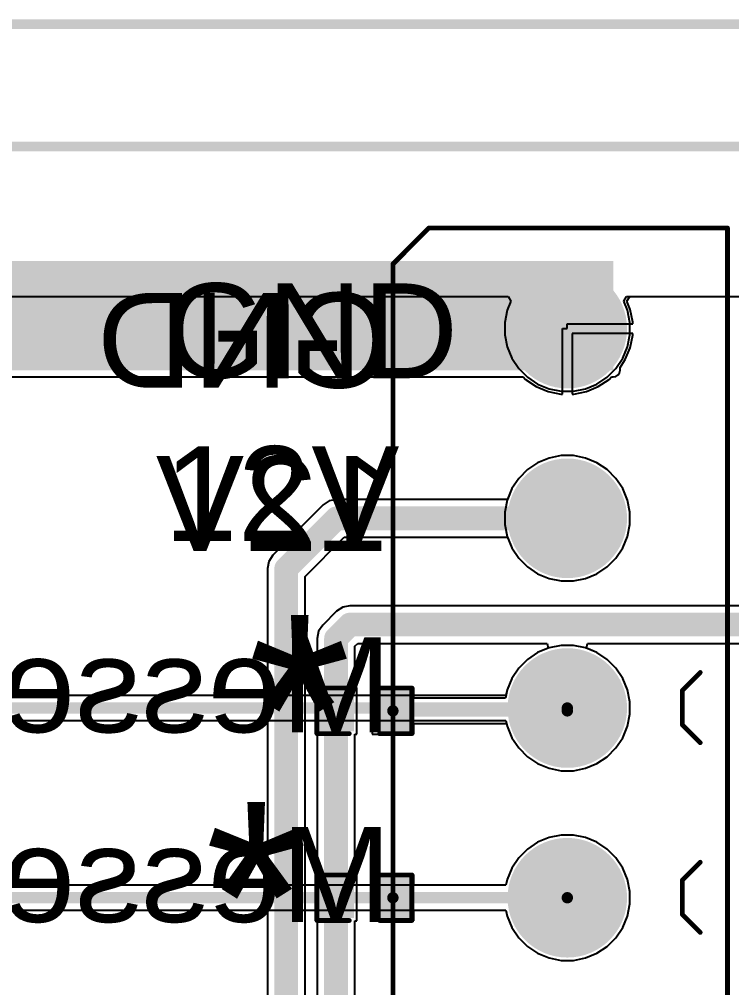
# Model space of a CAD drawing. Header units: millimetres. Extents: x -0.34 to 3.69, y -0.26 to 2.67.
# Drawn here: x 2.337 to 3.089, y 1.426 to 2.447 of the extents above; entities that cross this region are included whole.
import ezdxf

# ---------------------------------------------------------------- set-up
doc = ezdxf.new("R2010")
doc.units = ezdxf.units.MM
doc.header["$MEASUREMENT"] = 0
for name, color, linetype in [('BottomLayer', 5, 'Continuous'), ('BottomOverlay', 54, 'Continuous'), ('BottomSolder', 6, 'Continuous'), ('Mechanical1', 6, 'Continuous'), ('MultiLayer', 9, 'Continuous'), ('PadHoleLayer', 156, 'Continuous'), ('TopLayer', 1, 'Continuous'), ('TopOverlay', 2, 'Continuous'), ('TopPaste', 8, 'Continuous'), ('TopSolder', 216, 'Continuous')]:
    doc.layers.add(name, color=color, linetype=linetype)
doc.styles.add('Arial', font='', dxfattribs={"height": 0.2})
doc.styles.get('Arial').set_extended_font_data('Arial')

# ---------------------------------------------------------------- blocks, each defined once
blk = doc.blocks.new('T________B_____12_P___B_3')
at = {"layer": 'BottomLayer'}
h = blk.add_hatch(color=5, dxfattribs=at)
edge = h.paths.add_edge_path()
edge.add_arc((0.5, 0), 0.0590551, 0, 360)
h = blk.add_hatch(color=5, dxfattribs=at)
edge = h.paths.add_edge_path()
edge.add_arc((0.7, 0), 0.0590551, 0, 360)
h = blk.add_hatch(color=5, dxfattribs=at)
edge = h.paths.add_edge_path()
edge.add_arc((0.9, 0), 0.0590551, 0, 360)
h = blk.add_hatch(color=5, dxfattribs=at)
edge = h.paths.add_edge_path()
edge.add_arc((1.1, 0), 0.0590551, 0, 360)
at = {"layer": 'BottomSolder'}
h = blk.add_hatch(color=6, dxfattribs=at)
edge = h.paths.add_edge_path()
edge.add_arc((0.5, 0), 0.0630551, 0, 360)
h = blk.add_hatch(color=6, dxfattribs=at)
edge = h.paths.add_edge_path()
edge.add_arc((0.7, 0), 0.0630551, 0, 360)
h = blk.add_hatch(color=6, dxfattribs=at)
edge = h.paths.add_edge_path()
edge.add_arc((0.9, 0), 0.0630551, 0, 360)
h = blk.add_hatch(color=6, dxfattribs=at)
edge = h.paths.add_edge_path()
edge.add_arc((1.1, 0), 0.0630551, 0, 360)
at = {"layer": 'MultiLayer'}
h = blk.add_hatch(color=9, dxfattribs=at)
edge = h.paths.add_edge_path()
edge.add_arc((0.5, 0), 0.0590551, 0, 360)
h = blk.add_hatch(color=9, dxfattribs=at)
edge = h.paths.add_edge_path()
edge.add_arc((0.7, 0), 0.0590551, 0, 360)
h = blk.add_hatch(color=9, dxfattribs=at)
edge = h.paths.add_edge_path()
edge.add_arc((0.9, 0), 0.0590551, 0, 360)
h = blk.add_hatch(color=9, dxfattribs=at)
edge = h.paths.add_edge_path()
edge.add_arc((1.1, 0), 0.0590551, 0, 360)
at = {"layer": 'PadHoleLayer'}
h = blk.add_hatch(color=156, dxfattribs=at)
edge = h.paths.add_edge_path()
edge.add_arc((0.5, 0), 0.0275, 0, 360)
h = blk.add_hatch(color=156, dxfattribs=at)
edge = h.paths.add_edge_path()
edge.add_arc((0.7, 0), 0.0275, 0, 360)
h = blk.add_hatch(color=156, dxfattribs=at)
edge = h.paths.add_edge_path()
edge.add_arc((0.9, 0), 0.0275, 0, 360)
h = blk.add_hatch(color=156, dxfattribs=at)
edge = h.paths.add_edge_path()
edge.add_arc((1.1, 0), 0.0275, 0, 360)
at = {"layer": 'TopLayer'}
h = blk.add_hatch(color=1, dxfattribs=at)
edge = h.paths.add_edge_path()
edge.add_arc((0.5, 0), 0.0590551, 0, 360)
h = blk.add_hatch(color=1, dxfattribs=at)
edge = h.paths.add_edge_path()
edge.add_arc((0.7, 0), 0.0590551, 0, 360)
h = blk.add_hatch(color=1, dxfattribs=at)
edge = h.paths.add_edge_path()
edge.add_arc((0.9, 0), 0.0590551, 0, 360)
h = blk.add_hatch(color=1, dxfattribs=at)
edge = h.paths.add_edge_path()
edge.add_arc((1.1, 0), 0.0590551, 0, 360)
at = {"layer": 'TopSolder'}
h = blk.add_hatch(color=216, dxfattribs=at)
edge = h.paths.add_edge_path()
edge.add_arc((0.5, 0), 0.0630551, 0, 360)
h = blk.add_hatch(color=216, dxfattribs=at)
edge = h.paths.add_edge_path()
edge.add_arc((0.7, 0), 0.0630551, 0, 360)
h = blk.add_hatch(color=216, dxfattribs=at)
edge = h.paths.add_edge_path()
edge.add_arc((0.9, 0), 0.0630551, 0, 360)
h = blk.add_hatch(color=216, dxfattribs=at)
edge = h.paths.add_edge_path()
edge.add_arc((1.1, 0), 0.0630551, 0, 360)
at = {"layer": 'BottomOverlay', "const_width": 0.005}
for points in [[(-1.184, 0.184), (1.168, 0.184)], [(1.168, 0.184), (1.206, 0.146)], [(1.206, 0.146), (1.206, -0.169)], [(0.4821619, -0.1214327), (0.4633942, -0.1402004)], [(0.4821619, -0.1214327), (0.5187093, -0.1214327)], [(0.5187093, -0.1214327), (0.537477, -0.1402004)], [(0.6821619, -0.1214327), (0.6633942, -0.1402004)], [(0.6821619, -0.1214327), (0.7187093, -0.1214327)], [(0.7187093, -0.1214327), (0.737477, -0.1402004)], [(-1.224, -0.169), (1.206, -0.169)]]:
    blk.add_lwpolyline(points, dxfattribs=at)
at = {"layer": 'BottomOverlay', "const_width": 0.0025}
for points in [[(1.16675, 0.184, 1), (1.16925, 0.184, 1)], [(1.16675, 0.184, 1), (1.16925, 0.184, 1)], [(1.20475, 0.146, 1), (1.20725, 0.146, 1)], [(1.20475, 0.146, 1), (1.20725, 0.146, 1)], [(0.4809119, -0.1214327, 1), (0.4834119, -0.1214327, 1)], [(0.4809119, -0.1214327, 1), (0.4834119, -0.1214327, 1)], [(0.5174593, -0.1214327, 1), (0.5199593, -0.1214327, 1)], [(0.5174593, -0.1214327, 1), (0.5199593, -0.1214327, 1)], [(0.6809119, -0.1214327, 1), (0.6834119, -0.1214327, 1)], [(0.6809119, -0.1214327, 1), (0.6834119, -0.1214327, 1)], [(0.7174593, -0.1214327, 1), (0.7199593, -0.1214327, 1)], [(0.7174593, -0.1214327, 1), (0.7199593, -0.1214327, 1)], [(0.4621442, -0.1402004, 1), (0.4646442, -0.1402004, 1)], [(0.536227, -0.1402004, 1), (0.538727, -0.1402004, 1)], [(0.6621442, -0.1402004, 1), (0.6646442, -0.1402004, 1)], [(0.736227, -0.1402004, 1), (0.738727, -0.1402004, 1)], [(1.20475, -0.169, 1), (1.20725, -0.169, 1)], [(1.20475, -0.169, 1), (1.20725, -0.169, 1)]]:
    blk.add_lwpolyline(points, format="xyb", close=True, dxfattribs=at)
blk = doc.blocks.new('R__0603_44')
at = {"layer": 'TopLayer'}
for points in [[(-0.045, -0.0175), (-0.045, 0.0175), (-0.015, 0.0175), (-0.015, -0.0175)], [(0.015, -0.0175), (0.015, 0.0175), (0.045, 0.0175), (0.045, -0.0175)]]:
    blk.add_hatch(color=1, dxfattribs=at).paths.add_polyline_path(points)
at = {"layer": 'TopPaste'}
for points in [[(-0.045, -0.0175), (-0.045, 0.0175), (-0.015, 0.0175), (-0.015, -0.0175)], [(0.015, -0.0175), (0.015, 0.0175), (0.045, 0.0175), (0.045, -0.0175)]]:
    blk.add_hatch(color=8, dxfattribs=at).paths.add_polyline_path(points)
at = {"layer": 'TopSolder'}
for points in [[(-0.049, -0.0215), (-0.049, 0.0215), (-0.011, 0.0215), (-0.011, -0.0215)], [(0.011, -0.0215), (0.011, 0.0215), (0.049, 0.0215), (0.049, -0.0215)]]:
    blk.add_hatch(color=216, dxfattribs=at).paths.add_polyline_path(points)
at = {"layer": 'TopOverlay', "const_width": 0.005}
for points in [[(-0.05, 0.024), (-0.016, 0.024)], [(-0.05, -0.024), (-0.05, 0.024)], [(0.016, 0.024), (0.05, 0.024)], [(0.05, -0.024), (0.05, 0.024)], [(-0.05, -0.024), (-0.016, -0.024)], [(0.016, -0.024), (0.05, -0.024)]]:
    blk.add_lwpolyline(points, dxfattribs=at)
at = {"layer": 'TopOverlay', "const_width": 0.0025}
for points in [[(-0.05125, 0.024, 1), (-0.04875, 0.024, 1)], [(-0.05125, 0.024, 1), (-0.04875, 0.024, 1)], [(-0.01725, 0.024, 1), (-0.01475, 0.024, 1)], [(0.01475, 0.024, 1), (0.01725, 0.024, 1)], [(0.04875, 0.024, 1), (0.05125, 0.024, 1)], [(0.04875, 0.024, 1), (0.05125, 0.024, 1)], [(-0.05125, -0.024, 1), (-0.04875, -0.024, 1)], [(-0.05125, -0.024, 1), (-0.04875, -0.024, 1)], [(-0.01725, -0.024, 1), (-0.01475, -0.024, 1)], [(0.01475, -0.024, 1), (0.01725, -0.024, 1)], [(0.04875, -0.024, 1), (0.05125, -0.024, 1)], [(0.04875, -0.024, 1), (0.05125, -0.024, 1)]]:
    blk.add_lwpolyline(points, format="xyb", close=True, dxfattribs=at)
blk = doc.blocks.new('R__0603_45')
at = {"layer": 'TopLayer'}
for points in [[(-0.045, -0.0175), (-0.045, 0.0175), (-0.015, 0.0175), (-0.015, -0.0175)], [(0.015, -0.0175), (0.015, 0.0175), (0.045, 0.0175), (0.045, -0.0175)]]:
    blk.add_hatch(color=1, dxfattribs=at).paths.add_polyline_path(points)
at = {"layer": 'TopPaste'}
for points in [[(-0.045, -0.0175), (-0.045, 0.0175), (-0.015, 0.0175), (-0.015, -0.0175)], [(0.015, -0.0175), (0.015, 0.0175), (0.045, 0.0175), (0.045, -0.0175)]]:
    blk.add_hatch(color=8, dxfattribs=at).paths.add_polyline_path(points)
at = {"layer": 'TopSolder'}
for points in [[(-0.049, -0.0215), (-0.049, 0.0215), (-0.011, 0.0215), (-0.011, -0.0215)], [(0.011, -0.0215), (0.011, 0.0215), (0.049, 0.0215), (0.049, -0.0215)]]:
    blk.add_hatch(color=216, dxfattribs=at).paths.add_polyline_path(points)
at = {"layer": 'TopOverlay', "const_width": 0.005}
for points in [[(-0.05, 0.024), (-0.016, 0.024)], [(-0.05, -0.024), (-0.05, 0.024)], [(0.016, 0.024), (0.05, 0.024)], [(0.05, -0.024), (0.05, 0.024)], [(-0.05, -0.024), (-0.016, -0.024)], [(0.016, -0.024), (0.05, -0.024)]]:
    blk.add_lwpolyline(points, dxfattribs=at)
at = {"layer": 'TopOverlay', "const_width": 0.0025}
for points in [[(-0.05125, 0.024, 1), (-0.04875, 0.024, 1)], [(-0.05125, 0.024, 1), (-0.04875, 0.024, 1)], [(-0.01725, 0.024, 1), (-0.01475, 0.024, 1)], [(0.01475, 0.024, 1), (0.01725, 0.024, 1)], [(0.04875, 0.024, 1), (0.05125, 0.024, 1)], [(0.04875, 0.024, 1), (0.05125, 0.024, 1)], [(-0.05125, -0.024, 1), (-0.04875, -0.024, 1)], [(-0.05125, -0.024, 1), (-0.04875, -0.024, 1)], [(-0.01725, -0.024, 1), (-0.01475, -0.024, 1)], [(0.01475, -0.024, 1), (0.01725, -0.024, 1)], [(0.04875, -0.024, 1), (0.05125, -0.024, 1)], [(0.04875, -0.024, 1), (0.05125, -0.024, 1)]]:
    blk.add_lwpolyline(points, format="xyb", close=True, dxfattribs=at)

msp = doc.modelspace()

# ---------------------------------------------------------------- hatches: boundary and pattern name
at = {"layer": 'BottomLayer'}
msp.add_hatch(color=5, dxfattribs=at).paths.add_polyline_path([(1.7578, 2.0771532), (2.964, 2.0771532), (2.964, 2.1921532), (1.7578, 2.1921532)])

# ---------------------------------------------------------------- linework, layer by layer
for p, q in [((2.9782309, 2.1499999), (2.9815718, 2.155)), ((2.9815718, 2.155), (3.1195748, 2.155)), ((2.9818997, 2.1411426), (2.9782309, 2.1499999)), ((2.9845535, 2.1278013), (2.9818997, 2.1411426)), ((2.9154984, 2.121), (2.9154984, 2.126)), ((2.9154984, 2.126), (2.9845535, 2.126)), ((2.9845535, 2.126), (2.9845535, 2.1278013)), ((2.9104984, 2.0519449), (2.9104984, 2.121)), ((2.9104984, 2.121), (2.9154984, 2.121)), ((2.9845535, 2.116), (2.9204984, 2.116)), ((2.9204984, 2.116), (2.9204984, 2.0519449)), ((2.9818997, 2.1008574), (2.9845535, 2.1141987)), ((2.9845535, 2.1141987), (2.9845535, 2.116)), ((2.9766942, 2.0882902), (2.9818997, 2.1008574)), ((2.9711371, 2.0799734), (2.9766942, 2.0882902)), ((2.9690467, 2.0721065), (2.9705938, 2.074422)), ((2.9705938, 2.074422), (2.9711371, 2.0771532)), ((2.9711371, 2.0771532), (2.9711371, 2.0799734)), ((1.7578, 2.0700161), (2.8688237, 2.0700161)), ((2.8688237, 2.0700161), (2.8714784, 2.0673614)), ((2.8714784, 2.0673614), (2.8827886, 2.0598042)), ((2.9482082, 2.0598042), (2.9595184, 2.0673614)), ((2.9595184, 2.0673614), (2.9621731, 2.0700161)), ((2.9621731, 2.0700161), (2.964, 2.0700161)), ((2.964, 2.0700161), (2.9667312, 2.0705594)), ((2.9667312, 2.0705594), (2.9690467, 2.0721065)), ((2.8827886, 2.0598042), (2.8953558, 2.0545987)), ((2.8953558, 2.0545987), (2.9086971, 2.0519449)), ((2.9086971, 2.0519449), (2.9104984, 2.0519449)), ((2.9204984, 2.0519449), (2.9222997, 2.0519449)), ((2.9222997, 2.0519449), (2.935641, 2.0545987)), ((2.935641, 2.0545987), (2.9482082, 2.0598042)), ((2.8962308, 1.9845166), (2.8842096, 1.9795373)), ((2.9089925, 1.9870551), (2.8962308, 1.9845166)), ((2.9220043, 1.9870551), (2.9089925, 1.9870551)), ((2.934766, 1.9845166), (2.9220043, 1.9870551)), ((2.9467872, 1.9795373), (2.934766, 1.9845166)), ((2.8733907, 1.9723083), (2.8641901, 1.9631077)), ((2.8842096, 1.9795373), (2.8733907, 1.9723083)), ((2.9576061, 1.9723083), (2.9467872, 1.9795373)), ((2.9668067, 1.9631077), (2.9576061, 1.9723083)), ((2.8641901, 1.9631077), (2.8569611, 1.9522888)), ((2.9740357, 1.9522888), (2.9668067, 1.9631077)), ((2.8569611, 1.9522888), (2.8519818, 1.9402676)), ((2.979015, 1.9402676), (2.9740357, 1.9522888)), ((2.8519818, 1.9402676), (2.8494433, 1.9275059)), ((2.9815535, 1.9275059), (2.979015, 1.9402676)), ((2.8494433, 1.9275059), (2.8494433, 1.9144941)), ((2.9815535, 1.9144941), (2.9815535, 1.9275059)), ((2.8494433, 1.9144941), (2.8519818, 1.9017324)), ((2.979015, 1.9017324), (2.9815535, 1.9144941)), ((2.8519818, 1.9017324), (2.8569611, 1.8897112)), ((2.9740357, 1.8897112), (2.979015, 1.9017324)), ((2.8569611, 1.8897112), (2.8641901, 1.8788923)), ((2.9668067, 1.8788923), (2.9740357, 1.8897112)), ((2.8641901, 1.8788923), (2.8733907, 1.8696917)), ((2.9576061, 1.8696917), (2.9668067, 1.8788923)), ((2.8733907, 1.8696917), (2.8842096, 1.8624627)), ((2.9467872, 1.8624627), (2.9576061, 1.8696917)), ((2.8842096, 1.8624627), (2.8962308, 1.8574834)), ((2.934766, 1.8574834), (2.9467872, 1.8624627)), ((2.8962308, 1.8574834), (2.9089925, 1.8549449)), ((2.9089925, 1.8549449), (2.9220043, 1.8549449)), ((2.9220043, 1.8549449), (2.934766, 1.8574834)), ((2.9089925, 1.7870551), (2.8962308, 1.7845166)), ((2.9220043, 1.7870551), (2.9089925, 1.7870551)), ((2.934766, 1.7845166), (2.9220043, 1.7870551)), ((2.8842096, 1.7795373), (2.8733907, 1.7723083)), ((2.8962308, 1.7845166), (2.8842096, 1.7795373)), ((2.9467872, 1.7795373), (2.934766, 1.7845166)), ((2.9576061, 1.7723083), (2.9467872, 1.7795373)), ((2.8733907, 1.7723083), (2.8641901, 1.7631077)), ((2.9668067, 1.7631077), (2.9576061, 1.7723083)), ((2.8641901, 1.7631077), (2.8569611, 1.7522888)), ((2.9740357, 1.7522888), (2.9668067, 1.7631077)), ((2.8569611, 1.7522888), (2.8519818, 1.7402676)), ((2.979015, 1.7402676), (2.9740357, 1.7522888)), ((2.8519818, 1.7402676), (2.8507857, 1.7342547)), ((2.9815535, 1.7275059), (2.979015, 1.7402676)), ((2.8507857, 1.7342547), (2.1343313, 1.7342547)), ((2.9815535, 1.7144941), (2.9815535, 1.7275059)), ((2.1398216, 1.7077453), (2.8507857, 1.7077453)), ((2.8507857, 1.7077453), (2.8519818, 1.7017324)), ((2.979015, 1.7017324), (2.9815535, 1.7144941)), ((2.8519818, 1.7017324), (2.8569611, 1.6897112)), ((2.9740357, 1.6897112), (2.979015, 1.7017324)), ((2.8569611, 1.6897112), (2.8641901, 1.6788923)), ((2.9668067, 1.6788923), (2.9740357, 1.6897112)), ((2.8641901, 1.6788923), (2.8733907, 1.6696917)), ((2.9576061, 1.6696917), (2.9668067, 1.6788923)), ((2.8733907, 1.6696917), (2.8842096, 1.6624627)), ((2.9467872, 1.6624627), (2.9576061, 1.6696917)), ((2.8842096, 1.6624627), (2.8962308, 1.6574834)), ((2.8962308, 1.6574834), (2.9089925, 1.6549449)), ((2.9089925, 1.6549449), (2.9220043, 1.6549449)), ((2.9220043, 1.6549449), (2.934766, 1.6574834)), ((2.934766, 1.6574834), (2.9467872, 1.6624627)), ((2.8962308, 1.5845166), (2.8842096, 1.5795373)), ((2.9089925, 1.5870551), (2.8962308, 1.5845166)), ((2.9220043, 1.5870551), (2.9089925, 1.5870551)), ((2.934766, 1.5845166), (2.9220043, 1.5870551)), ((2.9467872, 1.5795373), (2.934766, 1.5845166)), ((2.8733907, 1.5723083), (2.8641901, 1.5631077)), ((2.8842096, 1.5795373), (2.8733907, 1.5723083)), ((2.9576061, 1.5723083), (2.9467872, 1.5795373)), ((2.9668067, 1.5631077), (2.9576061, 1.5723083)), ((2.8641901, 1.5631077), (2.8569611, 1.5522888)), ((2.9740357, 1.5522888), (2.9668067, 1.5631077)), ((2.8569611, 1.5522888), (2.8519818, 1.5402676)), ((2.979015, 1.5402676), (2.9740357, 1.5522888)), ((2.8507857, 1.5342547), (1.991, 1.5342547)), ((2.8519818, 1.5402676), (2.8507857, 1.5342547)), ((2.9815535, 1.5275059), (2.979015, 1.5402676)), ((2.9815535, 1.5144941), (2.9815535, 1.5275059)), ((2.979015, 1.5017324), (2.9815535, 1.5144941)), ((1.9964903, 1.5077453), (2.8507857, 1.5077453)), ((2.8507857, 1.5077453), (2.8519818, 1.5017324)), ((2.8519818, 1.5017324), (2.8569611, 1.4897112)), ((2.9740357, 1.4897112), (2.979015, 1.5017324)), ((2.8569611, 1.4897112), (2.8641901, 1.4788923)), ((2.9668067, 1.4788923), (2.9740357, 1.4897112)), ((2.8641901, 1.4788923), (2.8733907, 1.4696917)), ((2.9576061, 1.4696917), (2.9668067, 1.4788923)), ((2.8733907, 1.4696917), (2.8842096, 1.4624627)), ((2.8842096, 1.4624627), (2.8962308, 1.4574834)), ((2.934766, 1.4574834), (2.9467872, 1.4624627)), ((2.9467872, 1.4624627), (2.9576061, 1.4696917)), ((2.8962308, 1.4574834), (2.9089925, 1.4549449)), ((2.9089925, 1.4549449), (2.9220043, 1.4549449)), ((2.9220043, 1.4549449), (2.934766, 1.4574834))]:
    msp.add_line(p, q, dxfattribs=at)
at = {"layer": 'BottomLayer', "const_width": 0.012}
for points in [[(2.1343313, 1.721), (2.9154984, 1.721)], [(1.991, 1.521), (2.9154984, 1.521)]]:
    msp.add_lwpolyline(points, dxfattribs=at)
at = {"layer": 'BottomLayer', "const_width": 0.006}
for points in [[(2.9124984, 1.721, 1), (2.9184984, 1.721, 1)], [(2.9124984, 1.521, 1), (2.9184984, 1.521, 1)]]:
    msp.add_lwpolyline(points, format="xyb", close=True, dxfattribs=at)
at = {"layer": 'Mechanical1', "const_width": 0.01}
for points in [[(2.0614126, 2.442), (3.6829999, 2.442)], [(1.8909126, 2.313), (3.342, 2.313)]]:
    msp.add_lwpolyline(points, dxfattribs=at)
at = {"layer": 'TopLayer'}
for p, q in [((1.832096, 2.155), (2.8531394, 2.155)), ((2.8531394, 2.155), (2.856013, 2.1499999)), ((2.9749838, 2.1499999), (2.9778574, 2.155)), ((2.9778574, 2.155), (3.1195748, 2.155)), ((2.856013, 2.1499999), (2.8519818, 2.1402676)), ((2.979015, 2.1402676), (2.9749838, 2.1499999)), ((2.8519818, 2.1402676), (2.8494433, 2.1275059)), ((2.9815535, 2.1275059), (2.979015, 2.1402676)), ((2.8494433, 2.1275059), (2.8494433, 2.1144941)), ((2.9815535, 2.1144941), (2.9815535, 2.1275059)), ((2.8494433, 2.1144941), (2.8519818, 2.1017324)), ((2.979015, 2.1017324), (2.9815535, 2.1144941)), ((2.8519818, 2.1017324), (2.8569611, 2.0897112)), ((2.9740357, 2.0897112), (2.979015, 2.1017324)), ((2.8569611, 2.0897112), (2.8641901, 2.0788923)), ((2.9668067, 2.0788923), (2.9740357, 2.0897112)), ((2.8641901, 2.0788923), (2.8733907, 2.0696917)), ((2.9576061, 2.0696917), (2.9668067, 2.0788923)), ((2.8733907, 2.0696917), (2.8842096, 2.0624627)), ((2.8842096, 2.0624627), (2.8962308, 2.0574834)), ((2.934766, 2.0574834), (2.9467872, 2.0624627)), ((2.9467872, 2.0624627), (2.9576061, 2.0696917)), ((2.8962308, 2.0574834), (2.9089925, 2.0549449)), ((2.9089925, 2.0549449), (2.9220043, 2.0549449)), ((2.9220043, 2.0549449), (2.934766, 2.0574834)), ((2.8962308, 1.9845166), (2.8842096, 1.9795373)), ((2.9089925, 1.9870551), (2.8962308, 1.9845166)), ((2.9220043, 1.9870551), (2.9089925, 1.9870551)), ((2.934766, 1.9845166), (2.9220043, 1.9870551)), ((2.9467872, 1.9795373), (2.934766, 1.9845166)), ((2.8733907, 1.9723083), (2.8641901, 1.9631077)), ((2.8842096, 1.9795373), (2.8733907, 1.9723083)), ((2.9576061, 1.9723083), (2.9467872, 1.9795373)), ((2.9668067, 1.9631077), (2.9576061, 1.9723083)), ((2.8641901, 1.9631077), (2.8569611, 1.9522888)), ((2.9740357, 1.9522888), (2.9668067, 1.9631077)), ((2.8569611, 1.9522888), (2.8522363, 1.940882)), ((2.979015, 1.9402676), (2.9740357, 1.9522888)), ((2.6719978, 1.940882), (2.6643893, 1.9393686)), ((2.8522363, 1.940882), (2.6719978, 1.940882)), ((2.9815535, 1.9275059), (2.979015, 1.9402676)), ((2.6579391, 1.9350587), (2.6049413, 1.8820609)), ((2.6643893, 1.9393686), (2.6579391, 1.9350587)), ((2.9815535, 1.9144941), (2.9815535, 1.9275059)), ((2.979015, 1.9017324), (2.9815535, 1.9144941)), ((2.638882, 1.8597668), (2.6802332, 1.901118)), ((2.6802332, 1.901118), (2.8522363, 1.901118)), ((2.8522363, 1.901118), (2.8569611, 1.8897112)), ((2.9740357, 1.8897112), (2.979015, 1.9017324)), ((2.8569611, 1.8897112), (2.8641901, 1.8788923)), ((2.9668067, 1.8788923), (2.9740357, 1.8897112)), ((2.6049413, 1.8820609), (2.6006314, 1.8756107)), ((2.8641901, 1.8788923), (2.8733907, 1.8696917)), ((2.9576061, 1.8696917), (2.9668067, 1.8788923)), ((2.6006314, 1.8756107), (2.599118, 1.8680022)), ((2.8733907, 1.8696917), (2.8842096, 1.8624627)), ((2.9467872, 1.8624627), (2.9576061, 1.8696917)), ((2.599118, 1.8680022), (2.599118, 0.1732354)), ((2.638882, 0.165), (2.638882, 1.8597668)), ((2.8842096, 1.8624627), (2.8962308, 1.8574834)), ((2.934766, 1.8574834), (2.9467872, 1.8624627)), ((2.8962308, 1.8574834), (2.9089925, 1.8549449)), ((2.9089925, 1.8549449), (2.9220043, 1.8549449)), ((2.9220043, 1.8549449), (2.934766, 1.8574834)), ((2.6785315, 1.8273686), (2.6720814, 1.8230587)), ((2.6861401, 1.828882), (2.6785315, 1.8273686)), ((3.151, 1.828882), (2.6861401, 1.828882)), ((2.6720814, 1.8230587), (2.6574367, 1.808414)), ((2.6574367, 1.808414), (2.6531268, 1.8019638)), ((2.6531268, 1.8019638), (2.6516134, 1.7943553)), ((2.6516134, 1.7943553), (2.6516134, 1.7425)), ((2.6913774, 1.7861199), (2.6943755, 1.789118)), ((2.6943755, 1.789118), (2.8942739, 1.789118)), ((2.8942739, 1.789118), (2.8952684, 1.784118)), ((2.9357284, 1.784118), (2.9367229, 1.789118)), ((2.9367229, 1.789118), (3.1427646, 1.789118)), ((2.6913774, 1.7425), (2.6913774, 1.7861199)), ((2.8842096, 1.7795373), (2.8733907, 1.7723083)), ((2.8952684, 1.784118), (2.8842096, 1.7795373)), ((2.9467872, 1.7795373), (2.9357284, 1.784118)), ((2.9576061, 1.7723083), (2.9467872, 1.7795373)), ((2.8733907, 1.7723083), (2.8641901, 1.7631077)), ((2.9668067, 1.7631077), (2.9576061, 1.7723083)), ((2.8641901, 1.7631077), (2.8569611, 1.7522888)), ((2.9740357, 1.7522888), (2.9668067, 1.7631077)), ((2.8569611, 1.7522888), (2.8519818, 1.7402676)), ((2.979015, 1.7402676), (2.9740357, 1.7522888)), ((2.6516134, 1.7425), (2.6494984, 1.7425)), ((2.6494984, 1.7425), (2.6494984, 1.6935)), ((2.6934984, 1.7425), (2.6913774, 1.7425)), ((2.6934984, 1.6935), (2.6934984, 1.7425)), ((2.7534984, 1.7425), (2.7094984, 1.7425)), ((2.7094984, 1.7425), (2.7094984, 1.6935)), ((2.7534984, 1.7312547), (2.7534984, 1.7425)), ((2.8519818, 1.7402676), (2.850189, 1.7312547)), ((2.9815535, 1.7275059), (2.979015, 1.7402676)), ((2.850189, 1.7312547), (2.7534984, 1.7312547)), ((2.9815535, 1.7144941), (2.9815535, 1.7275059)), ((2.7534984, 1.6935), (2.7534984, 1.7047453)), ((2.7534984, 1.7047453), (2.8513825, 1.7047453)), ((2.8513825, 1.7047453), (2.8519818, 1.7017324)), ((2.979015, 1.7017324), (2.9815535, 1.7144941)), ((2.8519818, 1.7017324), (2.8569611, 1.6897112)), ((2.9740357, 1.6897112), (2.979015, 1.7017324)), ((2.6494984, 1.6935), (2.6516135, 1.6935)), ((2.6516135, 1.6935), (2.6516135, 1.5455)), ((2.6913775, 1.5455), (2.6913775, 1.6935)), ((2.6913775, 1.6935), (2.6934984, 1.6935)), ((2.7094984, 1.6935), (2.7534984, 1.6935)), ((2.8569611, 1.6897112), (2.8641901, 1.6788923)), ((2.9668067, 1.6788923), (2.9740357, 1.6897112)), ((2.8641901, 1.6788923), (2.8733907, 1.6696917)), ((2.9576061, 1.6696917), (2.9668067, 1.6788923)), ((2.8733907, 1.6696917), (2.8842096, 1.6624627)), ((2.9467872, 1.6624627), (2.9576061, 1.6696917)), ((2.8842096, 1.6624627), (2.8962308, 1.6574834)), ((2.8962308, 1.6574834), (2.9089925, 1.6549449)), ((2.9089925, 1.6549449), (2.9220043, 1.6549449)), ((2.9220043, 1.6549449), (2.934766, 1.6574834)), ((2.934766, 1.6574834), (2.9467872, 1.6624627)), ((2.8962308, 1.5845166), (2.8842096, 1.5795373)), ((2.9089925, 1.5870551), (2.8962308, 1.5845166)), ((2.9220043, 1.5870551), (2.9089925, 1.5870551)), ((2.934766, 1.5845166), (2.9220043, 1.5870551)), ((2.9467872, 1.5795373), (2.934766, 1.5845166)), ((2.8733907, 1.5723083), (2.8641901, 1.5631077)), ((2.8842096, 1.5795373), (2.8733907, 1.5723083)), ((2.9576061, 1.5723083), (2.9467872, 1.5795373)), ((2.9668067, 1.5631077), (2.9576061, 1.5723083)), ((2.8641901, 1.5631077), (2.8569611, 1.5522888)), ((2.9740357, 1.5522888), (2.9668067, 1.5631077)), ((2.8569611, 1.5522888), (2.8519818, 1.5402676)), ((2.979015, 1.5402676), (2.9740357, 1.5522888)), ((2.6516135, 1.5455), (2.6494984, 1.5455)), ((2.6494984, 1.5455), (2.6494984, 1.4965)), ((2.6934984, 1.5455), (2.6913775, 1.5455)), ((2.6934984, 1.4965), (2.6934984, 1.5455)), ((2.7534984, 1.5455), (2.7094984, 1.5455)), ((2.7094984, 1.5455), (2.7094984, 1.4965)), ((2.7534984, 1.5342547), (2.7534984, 1.5455)), ((2.8507857, 1.5342547), (2.7534984, 1.5342547)), ((2.8519818, 1.5402676), (2.8507857, 1.5342547)), ((2.9815535, 1.5275059), (2.979015, 1.5402676)), ((2.9815535, 1.5144941), (2.9815535, 1.5275059)), ((2.979015, 1.5017324), (2.9815535, 1.5144941)), ((2.7534984, 1.4965), (2.7534984, 1.5077453)), ((2.7534984, 1.5077453), (2.8507857, 1.5077453)), ((2.8507857, 1.5077453), (2.8519818, 1.5017324)), ((2.8519818, 1.5017324), (2.8569611, 1.4897112)), ((2.9740357, 1.4897112), (2.979015, 1.5017324)), ((2.6494984, 1.4965), (2.6516138, 1.4965)), ((2.6516138, 1.4965), (2.6516138, 1.3445)), ((2.6913778, 1.3445), (2.6913778, 1.4965)), ((2.6913778, 1.4965), (2.6934984, 1.4965)), ((2.7094984, 1.4965), (2.7534984, 1.4965)), ((2.8569611, 1.4897112), (2.8641901, 1.4788923)), ((2.9668067, 1.4788923), (2.9740357, 1.4897112)), ((2.8641901, 1.4788923), (2.8733907, 1.4696917)), ((2.9576061, 1.4696917), (2.9668067, 1.4788923)), ((2.8733907, 1.4696917), (2.8842096, 1.4624627)), ((2.8842096, 1.4624627), (2.8962308, 1.4574834)), ((2.934766, 1.4574834), (2.9467872, 1.4624627)), ((2.9467872, 1.4624627), (2.9576061, 1.4696917)), ((2.8962308, 1.4574834), (2.9089925, 1.4549449)), ((2.9089925, 1.4549449), (2.9220043, 1.4549449)), ((2.9220043, 1.4549449), (2.934766, 1.4574834))]:
    msp.add_line(p, q, dxfattribs=at)
for points, const_width in [([(2.619, 1.8680022), (2.6719978, 1.921)], 0.025), ([(2.6719978, 1.921), (2.9154984, 1.921)], 0.025), ([(2.619, 0.165), (2.619, 1.8680022)], 0.025), ([(2.6714954, 1.7943553), (2.6861401, 1.809)], 0.025), ([(2.6861401, 1.809), (3.151, 1.809)], 0.025), ([(2.6714954, 1.723), (2.6714954, 1.7943553)], 0.025), ([(2.6714954, 1.723), (2.6714955, 1.7229999)], 0.025), ([(2.6714955, 1.5210003), (2.6714955, 1.7229999)], 0.025), ([(2.7314984, 1.718), (2.9154984, 1.718)], 0.012), ([(2.6714955, 1.5210003), (2.6714958, 1.521)], 0.025), ([(2.6714958, 1.3200003), (2.6714958, 1.521)], 0.025), ([(2.7314984, 1.521), (2.9154984, 1.521)], 0.012)]:
    msp.add_lwpolyline(points, dxfattribs=dict(at, const_width=const_width))
for points, const_width in [([(2.6657478, 1.921, 1), (2.6782478, 1.921, 1)], 0.0125), ([(2.6657478, 1.921, 1), (2.6782478, 1.921, 1)], 0.0125), ([(2.9092484, 1.921, 1), (2.9217484, 1.921, 1)], 0.0125), ([(2.61275, 1.8680022, 1), (2.62525, 1.8680022, 1)], 0.0125), ([(2.61275, 1.8680022, 1), (2.62525, 1.8680022, 1)], 0.0125), ([(2.6798901, 1.809, 1), (2.6923901, 1.809, 1)], 0.0125), ([(2.6798901, 1.809, 1), (2.6923901, 1.809, 1)], 0.0125), ([(2.6652454, 1.7943553, 1), (2.6777454, 1.7943553, 1)], 0.0125), ([(2.6652454, 1.7943553, 1), (2.6777454, 1.7943553, 1)], 0.0125), ([(2.6652454, 1.723, 1), (2.6777454, 1.723, 1)], 0.0125), ([(2.6652454, 1.723, 1), (2.6777454, 1.723, 1)], 0.0125), ([(2.6652455, 1.7229999, 1), (2.6777455, 1.7229999, 1)], 0.0125), ([(2.6652455, 1.7229999, 1), (2.6777455, 1.7229999, 1)], 0.0125), ([(2.7284984, 1.718, 1), (2.7344984, 1.718, 1)], 0.006), ([(2.9124984, 1.718, 1), (2.9184984, 1.718, 1)], 0.006), ([(2.6652455, 1.5210003, 1), (2.6777455, 1.5210003, 1)], 0.0125), ([(2.6652455, 1.5210003, 1), (2.6777455, 1.5210003, 1)], 0.0125), ([(2.6652458, 1.521, 1), (2.6777458, 1.521, 1)], 0.0125), ([(2.6652458, 1.521, 1), (2.6777458, 1.521, 1)], 0.0125), ([(2.7284984, 1.521, 1), (2.7344984, 1.521, 1)], 0.006), ([(2.9124984, 1.521, 1), (2.9184984, 1.521, 1)], 0.006)]:
    msp.add_lwpolyline(points, format="xyb", close=True, dxfattribs=dict(at, const_width=const_width))

# ---------------------------------------------------------------- block references
at = {"rotation": 90}
msp.add_blockref('T________B_____12_P___B_3', (2.9154984, 1.021), dxfattribs=at)
for name, p in [('R__0603_44', (2.7014984, 1.718)), ('R__0603_45', (2.7014984, 1.521))]:
    msp.add_blockref(name, p)

# ---------------------------------------------------------------- texts
at = {"layer": 'BottomOverlay', "style": 'Arial', "text_generation_flag": 2}
for s, p in [('GND', (2.7299584, 2.0586784)), ('12V', (2.7299584, 1.8865995)), ('Messeage_10', (2.7299584, 1.6954777)), ('Messeage_9', (2.7299584, 1.4954777))]:
    msp.add_text(s, height=0.1, rotation=360, dxfattribs=at).set_placement(p)
at = {"layer": 'TopOverlay', "style": 'Arial'}
for s, height, p in [('GND', 0.1, (2.49, 2.0686784)), ('12V', 0.1, (2.49, 1.8969968)), ('*', 0.2, (2.5785275, 1.619))]:
    msp.add_text(s, height=height, rotation=360, dxfattribs=at).set_placement(p)
at = {"layer": 'TopOverlay', "style": 'Arial', "text_generation_flag": 2}
msp.add_text('*', height=0.2, rotation=360, dxfattribs=at).set_placement((2.642, 1.422))

doc.saveas('drawing.dxf')
